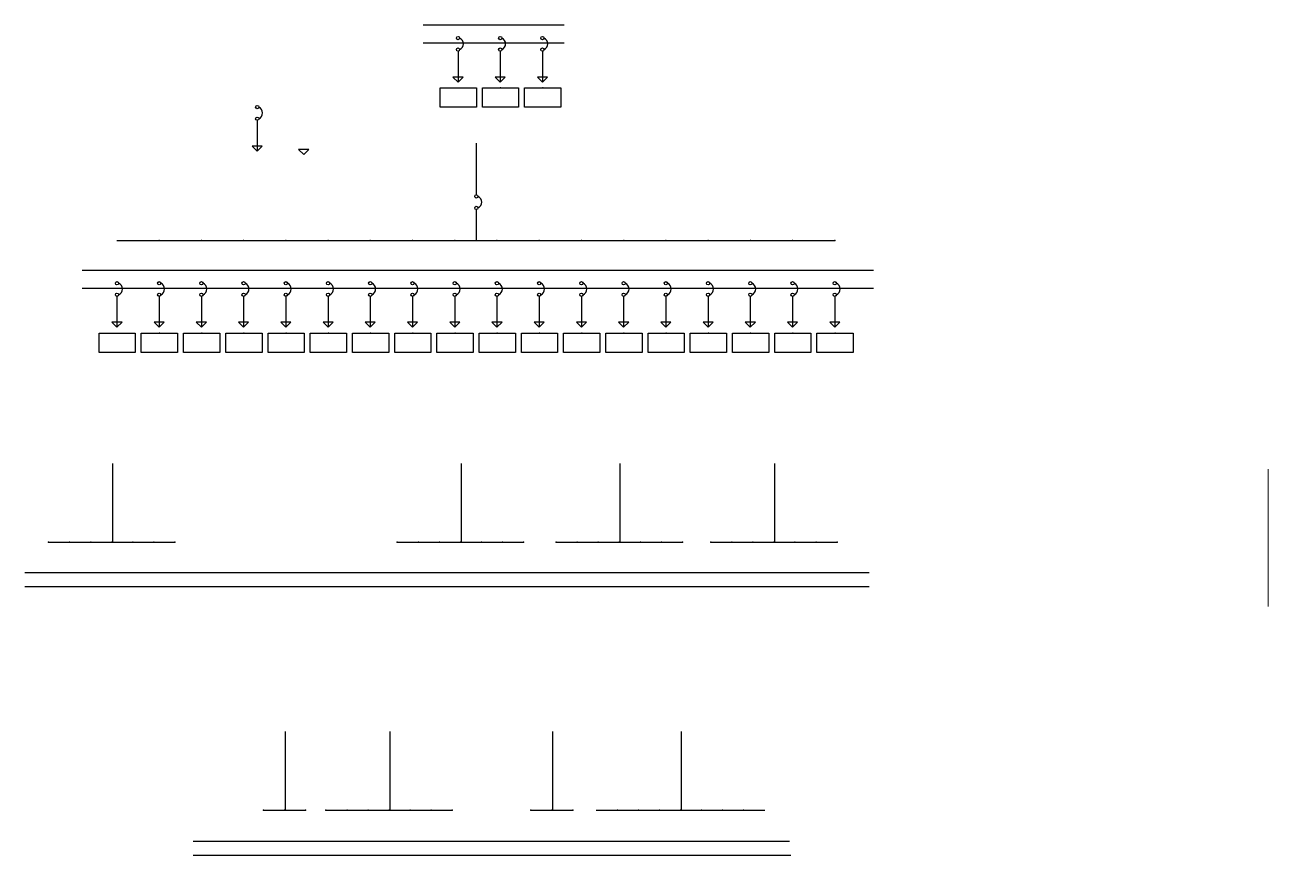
# Model space of a CAD drawing. Header units: inches. Extents: x 845 to 17085, y 908 to 10810.
# Drawn here: x 845 to 3921, y 5569 to 7625 of the extents above; entities that cross this region are included whole.
import ezdxf

# ---------------------------------------------------------------- set-up
doc = ezdxf.new("R2010")
doc.units = ezdxf.units.IN
doc.header["$LTSCALE"] = 15
doc.header["$MEASUREMENT"] = 0
doc.linetypes.add('CENTER2', pattern=[1.125, 0.75, -0.125, 0.125, -0.125])
doc.layers.add('humans', color=7, linetype='Continuous', lineweight=15)
doc.layers.add('SB cable', color=58, linetype='CENTER2')

msp = doc.modelspace()

# ---------------------------------------------------------------- linework, layer by layer
at = {"layer": 'humans', "linetype": 'ByBlock'}
msp.add_line((3921.24, 6524.72), (3921.24, 6184.16), dxfattribs=at)
at = {"layer": 'SB cable', "linetype": 'ByBlock'}
for p, q in [((1830.41, 7624.61), (2179.5, 7624.61)), ((1830.09, 7579.89), (2179.34, 7579.89)), ((1916.59, 7559.28), (1916.59, 7482.87)), ((2020.97, 7559.28), (2020.97, 7482.87)), ((2125.46, 7559.28), (2125.46, 7482.87)), ((1904.09, 7495.37), (1916.59, 7482.87)), ((1929.09, 7495.37), (1904.09, 7495.37)), ((1916.59, 7482.87), (1929.09, 7495.37)), ((2008.47, 7495.37), (2020.97, 7482.87)), ((2033.47, 7495.37), (2008.47, 7495.37)), ((2020.97, 7482.87), (2033.47, 7495.37)), ((2112.96, 7495.37), (2125.46, 7482.87)), ((2137.96, 7495.37), (2112.96, 7495.37)), ((2125.46, 7482.87), (2137.96, 7495.37)), ((1419.61, 7388.25), (1419.61, 7311.84)), ((1407.11, 7324.34), (1419.61, 7311.84)), ((1432.11, 7324.34), (1407.11, 7324.34)), ((1419.61, 7311.84), (1432.11, 7324.34)), ((1961.08, 7331.77), (1961.08, 7203.84)), ((1522.12, 7315.84), (1534.62, 7303.34)), ((1547.12, 7315.84), (1522.12, 7315.84)), ((1534.62, 7303.34), (1547.12, 7315.84)), ((1961.84, 7167.24), (1961.84, 7090.83)), ((1072.63, 7090.83), (2848.91, 7090.83)), ((986.44, 7017.56), (2944.69, 7017.56)), ((986.12, 6972.84), (2944.37, 6972.84)), ((1072.63, 6952.23), (1072.63, 6875.82)), ((1177.01, 6952.23), (1177.01, 6875.82)), ((1281.49, 6952.23), (1281.49, 6875.82)), ((1385.98, 6952.23), (1385.98, 6875.83)), ((1490.47, 6952.23), (1490.47, 6875.83)), ((1594.95, 6952.23), (1594.95, 6875.82)), ((1699.44, 6952.23), (1699.44, 6875.82)), ((1803.93, 6952.23), (1803.93, 6875.83)), ((1908.42, 6952.23), (1908.42, 6875.82)), ((2012.9, 6952.23), (2012.9, 6875.82)), ((2117.39, 6952.23), (2117.39, 6875.82)), ((2221.88, 6952.23), (2221.88, 6875.82)), ((2326.37, 6952.23), (2326.37, 6875.82)), ((2430.85, 6952.23), (2430.85, 6875.83)), ((2535.34, 6952.23), (2535.34, 6875.82)), ((2639.83, 6952.23), (2639.83, 6875.82)), ((2744.31, 6952.23), (2744.31, 6875.82)), ((2848.8, 6952.23), (2848.8, 6875.83)), ((1060.13, 6888.32), (1072.63, 6875.82)), ((1085.13, 6888.32), (1060.13, 6888.32)), ((1072.63, 6875.82), (1085.13, 6888.32)), ((1164.51, 6888.32), (1177.01, 6875.82)), ((1189.51, 6888.32), (1164.51, 6888.32)), ((1177.01, 6875.82), (1189.51, 6888.32)), ((1268.99, 6888.32), (1281.49, 6875.82)), ((1293.99, 6888.32), (1268.99, 6888.32)), ((1281.49, 6875.82), (1293.99, 6888.32)), ((1373.48, 6888.33), (1385.98, 6875.83)), ((1398.48, 6888.33), (1373.48, 6888.33)), ((1385.98, 6875.83), (1398.48, 6888.33)), ((1477.97, 6888.33), (1490.47, 6875.83)), ((1502.97, 6888.33), (1477.97, 6888.33)), ((1490.47, 6875.83), (1502.97, 6888.33)), ((1582.45, 6888.32), (1594.95, 6875.82)), ((1607.45, 6888.32), (1582.45, 6888.32)), ((1594.95, 6875.82), (1607.45, 6888.32)), ((1686.94, 6888.32), (1699.44, 6875.82)), ((1711.94, 6888.32), (1686.94, 6888.32)), ((1699.44, 6875.82), (1711.94, 6888.32)), ((1791.43, 6888.33), (1803.93, 6875.83)), ((1816.43, 6888.33), (1791.43, 6888.33)), ((1803.93, 6875.83), (1816.43, 6888.33)), ((1895.92, 6888.32), (1908.42, 6875.82)), ((1920.92, 6888.32), (1895.92, 6888.32)), ((1908.42, 6875.82), (1920.92, 6888.32)), ((2000.4, 6888.32), (2012.9, 6875.82)), ((2025.4, 6888.32), (2000.4, 6888.32)), ((2012.9, 6875.82), (2025.4, 6888.32)), ((2104.89, 6888.32), (2117.39, 6875.82)), ((2129.89, 6888.32), (2104.89, 6888.32)), ((2117.39, 6875.82), (2129.89, 6888.32)), ((2209.38, 6888.32), (2221.88, 6875.82)), ((2234.38, 6888.32), (2209.38, 6888.32)), ((2221.88, 6875.82), (2234.38, 6888.32)), ((2313.87, 6888.32), (2326.37, 6875.82)), ((2338.87, 6888.32), (2313.87, 6888.32)), ((2326.37, 6875.82), (2338.87, 6888.32)), ((2418.35, 6888.33), (2430.85, 6875.83)), ((2443.35, 6888.33), (2418.35, 6888.33)), ((2430.85, 6875.83), (2443.35, 6888.33)), ((2522.84, 6888.32), (2535.34, 6875.82)), ((2547.84, 6888.32), (2522.84, 6888.32)), ((2535.34, 6875.82), (2547.84, 6888.32)), ((2627.33, 6888.32), (2639.83, 6875.82)), ((2652.33, 6888.32), (2627.33, 6888.32)), ((2639.83, 6875.82), (2652.33, 6888.32)), ((2731.81, 6888.32), (2744.31, 6875.82)), ((2756.81, 6888.32), (2731.81, 6888.32)), ((2744.31, 6875.82), (2756.81, 6888.32)), ((2836.3, 6888.33), (2848.8, 6875.83)), ((2861.3, 6888.33), (2836.3, 6888.33)), ((2848.8, 6875.83), (2861.3, 6888.33)), ((1061.25, 6538.84), (1061.25, 6343.64)), ((1924.19, 6538.84), (1924.19, 6343.64)), ((2317.33, 6538.84), (2317.33, 6343.64)), ((2699.88, 6538.84), (2699.88, 6343.64)), ((903.43, 6343.64), (1215.86, 6343.64)), ((1766.36, 6343.64), (2078.79, 6343.64)), ((2159.5, 6343.64), (2471.93, 6343.64)), ((2542.06, 6343.64), (2854.49, 6343.64)), ((844.69, 6268.56), (2934.19, 6268.56)), ((844.69, 6233.56), (2934.19, 6233.56)), ((1488.69, 5875.04), (1488.69, 5679.85)), ((1747.69, 5875.04), (1747.69, 5679.85)), ((2150.19, 5875.04), (2150.19, 5679.85)), ((2468.69, 5875.04), (2468.69, 5679.85)), ((1435.01, 5679.85), (1539.15, 5679.85)), ((1589.86, 5679.85), (1902.3, 5679.85)), ((2096.51, 5679.85), (2200.65, 5679.85)), ((2258.36, 5679.85), (2675.8, 5679.85)), ((1261.19, 5603.7), (2736.44, 5603.7)), ((1261.19, 5568.7), (2739.94, 5568.7))]:
    msp.add_line(p, q, dxfattribs=at)
for points in [[(1872.37, 7468.32), (1962.01, 7468.32), (1962.01, 7420.68), (1872.37, 7420.68)], [(1976.86, 7468.32), (2066.51, 7468.32), (2066.51, 7420.68), (1976.86, 7420.68)], [(2081.35, 7468.32), (2171, 7468.32), (2171, 7420.68), (2081.35, 7420.68)], [(1028.4, 6861.27), (1118.05, 6861.27), (1118.05, 6813.63), (1028.4, 6813.63)], [(1132.89, 6861.27), (1222.54, 6861.27), (1222.54, 6813.63), (1132.89, 6813.63)], [(1237.39, 6861.27), (1327.03, 6861.27), (1327.03, 6813.63), (1237.39, 6813.63)], [(1341.88, 6861.27), (1431.53, 6861.27), (1431.53, 6813.63), (1341.88, 6813.63)], [(1446.38, 6861.27), (1536.02, 6861.27), (1536.02, 6813.63), (1446.38, 6813.63)], [(1550.87, 6861.27), (1640.52, 6861.27), (1640.52, 6813.63), (1550.87, 6813.63)], [(1655.36, 6861.27), (1745.01, 6861.27), (1745.01, 6813.63), (1655.36, 6813.63)], [(1759.86, 6861.27), (1849.5, 6861.27), (1849.5, 6813.63), (1759.86, 6813.63)], [(1864.35, 6861.27), (1954, 6861.27), (1954, 6813.63), (1864.35, 6813.63)], [(1968.85, 6861.27), (2058.49, 6861.27), (2058.49, 6813.63), (1968.85, 6813.63)], [(2073.34, 6861.27), (2162.99, 6861.27), (2162.99, 6813.63), (2073.34, 6813.63)], [(2177.83, 6861.27), (2267.48, 6861.27), (2267.48, 6813.63), (2177.83, 6813.63)], [(2282.33, 6861.27), (2371.97, 6861.27), (2371.97, 6813.63), (2282.33, 6813.63)], [(2386.82, 6861.27), (2476.47, 6861.27), (2476.47, 6813.63), (2386.82, 6813.63)], [(2491.32, 6861.27), (2580.96, 6861.27), (2580.96, 6813.63), (2491.32, 6813.63)], [(2595.81, 6861.27), (2685.46, 6861.27), (2685.46, 6813.63), (2595.81, 6813.63)], [(2700.3, 6861.27), (2789.95, 6861.27), (2789.95, 6813.63), (2700.3, 6813.63)], [(2804.8, 6861.27), (2894.44, 6861.27), (2894.44, 6813.63), (2804.8, 6813.63)]]:
    msp.add_lwpolyline(points, close=True, dxfattribs=at)
for centre in [(1916.59, 7591.93), (2020.97, 7591.93), (2125.46, 7591.93), (1916.59, 7563.3), (2020.97, 7563.3), (2125.46, 7563.3), (1419.61, 7420.9), (1419.61, 7392.27), (1961.84, 7199.89), (1961.84, 7171.26), (1072.63, 6984.88), (1177.01, 6984.88), (1281.49, 6984.88), (1385.98, 6984.89), (1490.47, 6984.89), (1594.95, 6984.88), (1699.44, 6984.88), (1803.93, 6984.89), (1908.42, 6984.88), (2012.9, 6984.88), (2117.39, 6984.88), (2221.88, 6984.88), (2326.37, 6984.88), (2430.85, 6984.89), (2535.34, 6984.88), (2639.83, 6984.88), (2744.31, 6984.88), (2848.8, 6984.89), (1072.63, 6956.25), (1177.01, 6956.25), (1281.49, 6956.25), (1385.98, 6956.25), (1490.47, 6956.25), (1594.95, 6956.25), (1699.44, 6956.25), (1803.93, 6956.25), (1908.42, 6956.25), (2012.9, 6956.25), (2117.39, 6956.25), (2221.88, 6956.25), (2326.37, 6956.25), (2430.85, 6956.25), (2535.34, 6956.25), (2639.83, 6956.25), (2744.31, 6956.25), (2848.8, 6956.25)]:
    msp.add_circle(centre, 4.02, dxfattribs=at)
for centre in [(1914.26, 7577.61), (2018.64, 7577.61), (2123.13, 7577.61), (1417.28, 7406.59), (1959.51, 7185.58), (1070.3, 6970.56), (1174.68, 6970.56), (1279.16, 6970.56), (1383.65, 6970.57), (1488.14, 6970.57), (1592.62, 6970.56), (1697.11, 6970.56), (1801.6, 6970.57), (1906.09, 6970.56), (2010.57, 6970.56), (2115.06, 6970.56), (2219.55, 6970.56), (2324.04, 6970.56), (2428.52, 6970.57), (2533.01, 6970.56), (2637.5, 6970.56), (2741.98, 6970.56), (2846.47, 6970.57)]:
    msp.add_arc(centre, 15.66, 293.92414, 66.07586, dxfattribs=at)
for p in [(2021.68, 7468.32), (2126.18, 7468.32), (1177.11, 7090.83), (1281.6, 7090.83), (1386.09, 7090.83), (1490.58, 7090.83), (1595.06, 7090.83), (1699.55, 7090.83), (1804.04, 7090.83), (1908.52, 7090.83), (2013.01, 7090.83), (2117.5, 7090.83), (2221.99, 7090.83), (2326.47, 7090.83), (2430.96, 7090.83), (2535.45, 7090.83), (2639.94, 7090.83), (2744.42, 7090.83), (2848.91, 7090.83), (2848.91, 7090.83), (1177.72, 6861.27), (1282.21, 6861.27), (1386.7, 6861.27), (1491.2, 6861.27), (1595.69, 6861.27), (1700.19, 6861.27), (1804.68, 6861.27), (1909.17, 6861.27), (2013.67, 6861.27), (2118.16, 6861.27), (2222.66, 6861.27), (2327.15, 6861.27), (2431.64, 6861.27), (2536.14, 6861.27), (2640.63, 6861.27), (2745.13, 6861.27), (2849.62, 6861.27), (903.43, 6343.64), (955.5, 6343.64), (1007.57, 6343.64), (1059.64, 6343.64), (1111.71, 6343.64), (1163.79, 6343.64), (1215.86, 6343.64), (1766.36, 6343.64), (1818.43, 6343.64), (1870.5, 6343.64), (1922.58, 6343.64), (1974.65, 6343.64), (2026.72, 6343.64), (2078.79, 6343.64), (2159.5, 6343.64), (2211.57, 6343.64), (2263.65, 6343.64), (2315.72, 6343.64), (2367.79, 6343.64), (2419.86, 6343.64), (2471.93, 6343.64), (2542.06, 6343.64), (2594.13, 6343.64), (2646.2, 6343.64), (2698.27, 6343.64), (2750.34, 6343.64), (2802.42, 6343.64), (2854.49, 6343.64), (1435.01, 5679.85), (1487.08, 5679.85), (1539.15, 5679.85), (1589.86, 5679.85), (1641.94, 5679.85), (1694.01, 5679.85), (1746.08, 5679.85), (1798.15, 5679.85), (1850.22, 5679.85), (1902.3, 5679.85), (2096.51, 5679.85), (2148.58, 5679.85), (2200.65, 5679.85), (2310.86, 5679.85), (2362.94, 5679.85), (2415.01, 5679.85), (2467.08, 5679.85), (2519.15, 5679.85), (2571.22, 5679.85), (2623.3, 5679.85)]:
    msp.add_point(p, dxfattribs=at)

doc.saveas('drawing.dxf')
